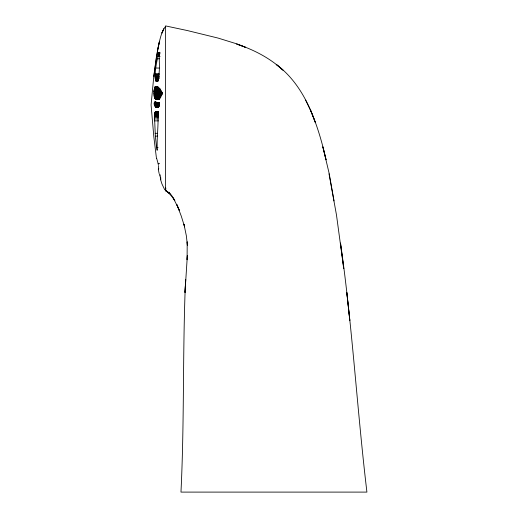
<?xml version="1.0" encoding="UTF-8"?>
<svg xmlns="http://www.w3.org/2000/svg" width="518" height="518" viewBox="0 0 518 518"><rect width="100%" height="100%" fill="white"/><g stroke="black" fill="none" stroke-linecap="round" stroke-linejoin="round"><path stroke-width="0.78" d="M157.705 136.111L155.355 136.111L154.455 115.249L155.368 111.817L158.495 111.817M160.748 178.147L160.8 179.694M159.57 99.359L155.581 99.178L154.558 97.734L154.131 95.785L153.982 91.116L154.785 87.289L155.011 86.849L158.016 86.849M155.51 80.29C154.254 70.985 156.973 61.409 158.741 52.292M156.022 99.391L159 98.893L160.625 96.613L161.15 94.794L160.988 91.524L159.965 89.439L157.718 87.128L155.484 86.525L157.032 86.525M159.155 104.96L154.377 104.96L154.234 103.995L154.247 102.862L159.084 102.862M157.343 150.155C156.481 137.419 158.961 124.074 157.705 111.849M185.742 279.461L184.991 292.521L187.367 255.348L187.095 259.725L187.205 241.854L187.367 245.15L186.389 235.988L183.955 224.19L184.641 226.878L181.248 216.032L176.865 204.597L179.416 210.548L178.05 207.478M185.314 285.716C182.666 354.474 184.35 423.348 180.97 492.1L366.919 492.1C357.025 409.188 352.363 325.712 340.501 243.033L343.745 268.641L336.493 215.074L329.021 173.815M161.182 94.38L162.633 94.347M158.476 168.933L158.482 165.909M153.82 76.152L151.081 104.94L153.82 136.726L156.481 158.489M165.566 189.251L165.728 187.904L165.728 190.967M165.54 189.446L165.533 25.9L187.374 30.556L218.084 38.079L236.668 43.829L245.383 47.229L236.713 44.062C253.626 49.663 269.865 57.971 282.996 70.15L276.217 64.4C295.377 78.581 307.511 100.026 315.19 122.19L310.722 110.658C317.534 126.457 322.287 143.046 326.062 159.803L322.856 146.859L329.15 173.375L334.032 200.952M157.647 49.728L153.82 76.204L156.19 58.236L159.473 41.298L157.647 49.728C159.55 41.809 160.528 33.107 165.533 26.405M159.065 105.575L158.909 103.063M158.767 168.603L158.579 169.127M158.858 106.093L157.744 107.291L156.65 107.608M157.252 81.054C160.755 72.209 158.832 60.535 159.22 52.214M155.821 86.48L157.459 86.474M157.336 102.752L158.145 102.687M156.002 111.519L157.213 111.461M158.599 52.7L160.14 52.7M158.424 53.296L160.004 53.296M158.262 53.937L159.881 53.937M158.152 54.409L159.628 54.409M158.055 54.889L159.55 54.889M157.958 55.368L159.473 55.368M157.737 56.559L160.075 56.559M157.355 58.767L159.589 58.767M155.963 68.046L159.155 68.046M155.316 73.673L159.246 73.673M155.232 74.475L159.194 74.475M155.186 75.019L159.162 75.019M155.122 75.855L159.13 75.855M155.096 76.405L159.11 76.405M155.083 76.677L159.104 76.677M155.083 77.065L159.104 77.065M155.089 77.435L159.104 77.435M155.122 78.101L159.123 78.101M155.154 78.542L159.149 78.542M155.264 79.332L158.424 79.332M155.432 80.05L158.54 80.05M158.612 80.374C154.785 78.697 154.772 81.812 157.511 81.08M155.64 80.659L157.925 80.659M155.763 80.892L158.016 80.892M156.06 81.209L157.725 81.268M158.048 81.391L156.164 81.268M156.876 86.59L155.186 86.674L157.53 86.713M154.895 87.043L157.932 87.043M154.785 87.289L158.625 87.289M154.681 87.594L158.56 87.594M154.578 87.937L159.272 87.937M154.487 88.28L159.22 88.28M154.299 89.025L160.722 89.025M154.196 89.517L160.243 89.517M154.144 89.795L160.217 89.795M154.073 90.255L160.949 90.255M154.014 90.754L160.93 90.754M153.982 91.116L161.687 91.116M153.963 91.479L161.681 91.479M153.95 91.848L161.674 91.848M161.117 92.269L162.587 92.269M153.943 92.696L162.613 92.651M161.176 93.02L162.633 93.02M153.95 93.182L161.674 93.182M161.195 93.46L162.639 93.46M153.963 93.661L161.681 93.661M153.982 94.121L161.687 94.121M154.021 94.684L161.7 94.684M154.073 95.247L161.713 95.247M154.131 95.785L161.733 95.785M154.202 96.303L161.001 96.303M154.273 96.724L160.709 96.724M154.358 97.106L160.748 97.106M154.455 97.449L160.787 97.449M154.558 97.734L160.043 97.734M154.662 97.96L160.101 97.96M154.765 98.161L160.153 98.161M154.986 98.485L159.505 98.485M155.316 98.906L159.246 98.906M155.581 99.178L159.408 99.178M156.041 101.891L154.377 102.124L155.963 102.163M155.931 102.305L154.28 102.59L159.097 102.655M159.602 102.681L156.902 102.674L155.109 101.858M154.228 103.218L159.071 103.218M154.222 103.594L159.071 103.594M154.234 103.995L159.078 103.995M154.267 104.377L159.097 104.377M154.312 104.701L159.123 104.701M159.194 105.141L154.435 105.141L155.808 107.258L157.984 107.582M154.519 105.355L159.24 105.355M154.947 106.235L159.486 106.235M155.128 106.566L159.13 106.566M155.316 106.844L158.463 106.844M155.529 107.064L158.605 107.064M155.808 107.258L158.055 107.258M156.242 107.498L157.789 107.498M155.659 111.616L158.055 111.564M155.51 111.7L158.599 111.7M155.225 111.985L158.398 111.985M155.115 112.173L158.32 112.173M155.011 112.406L157.977 112.445M154.921 112.678L157.951 112.678M154.83 112.969L157.893 112.969M154.694 113.546L158.566 113.546M154.623 113.863L158.521 113.863M154.558 114.219L158.476 114.219M154.493 114.705L158.437 114.705M154.468 114.977L158.424 114.977M154.455 115.249L158.411 115.249M154.442 115.592L158.404 115.592M154.442 115.922L158.404 115.922M154.455 116.563L158.411 116.563M154.487 117.444L158.43 117.444M154.526 118.946L158.456 118.946M154.565 120.875L158.482 120.875M155.128 133.32L157.53 133.32M155.361 136.195L156.591 147.384L158.081 147.384M156.708 158.508L158.132 163.643L159.615 163.643M165.728 190.754L169.192 193.162L165.728 190.488L172.364 196.471L168.816 192.12L174.831 200.621L173.07 197.604L178.244 207.932M164.737 189.815L161.894 183.819L160.735 180.076M305.633 100.149L310.794 110.794M159.544 174.456L159.673 174.864M160.185 174.844L160.321 175.311M159.745 175.097L160.308 177.253M158.139 163.688L158.404 165.145M158.294 169.36L159.162 173.653M160.671 179.778L160.425 177.965M156.935 150.168L156.591 147.384M160.658 176.936L160.742 177.609M163.772 28.898L161.894 33.081L163.772 28.924M349.805 320.422L346.801 292.521L349.805 320.422"/></g></svg>
